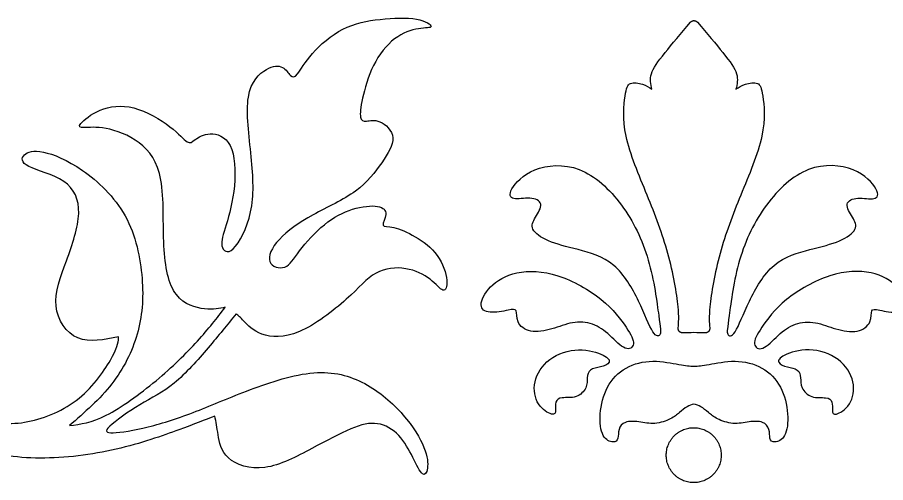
# Model space of a CAD drawing. Header units: millimetres. Extents: x -103 to 104, y -99 to 78.
# Drawn here: x -29.71 to 12.61, y 54.75 to 77.42 of the extents above; entities that cross this region are included whole.
import ezdxf

# ---------------------------------------------------------------- set-up
doc = ezdxf.new("R2010")
doc.units = ezdxf.units.MM
doc.header["$MEASUREMENT"] = 0

msp = doc.modelspace()

# ---------------------------------------------------------------- linework, layer by layer
at = {"color": 5, "linetype": 'ByBlock', "lineweight": -2}
for points, knots in [([(-19.575, 63.294), (-19.862, 63.234), (-20.148, 63.175), (-20.578, 63.22), (-21.008, 63.264), (-21.581, 63.414), (-22.333, 64.405), (-22.512, 65.246), (-22.566, 66.294), (-22.62, 67.342), (-22.548, 68.595), (-22.87, 70.386), (-23.264, 70.924), (-23.772, 71.306), (-24.279, 71.688), (-24.9, 71.915), (-25.385, 72.006), (-25.871, 72.097), (-26.221, 72.052), (-26.658, 72.043), (-26.747, 72.078), (-26.614, 72.244), (-26.48, 72.41), (-26.126, 72.705), (-25.211, 73.085), (-24.649, 73.168), (-24.029, 73.007), (-23.408, 72.846), (-22.727, 72.44), (-21.82, 71.747), (-21.366, 71.174), (-21.199, 71.341), (-21.038, 71.461), (-20.877, 71.58), (-20.638, 71.735), (-20.309, 71.747), (-19.981, 71.759), (-19.563, 71.628), (-19.333, 71.171), (-19.103, 70.715), (-19.062, 69.933), (-19.13, 69.204), (-19.199, 68.476), (-19.378, 67.801), (-19.524, 67.315), (-19.671, 66.828), (-19.784, 66.53), (-19.736, 66.291), (-19.689, 66.052), (-19.48, 65.873), (-19.184, 66.145), (-18.889, 66.416), (-18.507, 67.139), (-18.336, 67.939), (-18.166, 68.739), (-18.208, 69.616), (-18.309, 70.625), (-18.411, 71.633), (-18.571, 72.773), (-18.446, 73.537), (-18.321, 74.302), (-17.909, 74.69), (-17.572, 74.884), (-17.235, 75.079), (-16.972, 75.079), (-16.788, 74.983), (-16.604, 74.886), (-16.498, 74.694), (-16.397, 74.593), (-16.295, 74.491), (-16.198, 74.48), (-15.898, 74.852), (-15.695, 75.234), (-15.325, 75.658), (-14.954, 76.081), (-14.417, 76.547), (-13.844, 76.84), (-13.271, 77.132), (-12.662, 77.251), (-12.023, 77.323), (-11.385, 77.395), (-10.716, 77.419), (-10.254, 77.335), (-9.792, 77.252), (-9.537, 77.062), (-9.543, 76.978), (-9.549, 76.895), (-9.816, 76.918), (-10.16, 76.862), (-10.505, 76.807), (-10.926, 76.672), (-11.32, 76.374), (-11.714, 76.076), (-12.081, 75.613), (-12.348, 75.077), (-12.614, 74.541), (-12.781, 73.932), (-12.881, 73.479), (-12.981, 73.026), (-13.013, 72.728), (-12.981, 72.56), (-12.949, 72.392), (-12.854, 72.354), (-12.694, 72.368), (-12.533, 72.383), (-12.307, 72.452), (-12.033, 72.333), (-11.76, 72.214), (-11.438, 71.907), (-11.406, 71.551), (-11.375, 71.196), (-11.634, 70.791), (-11.951, 70.337), (-12.268, 69.883), (-12.643, 69.38), (-13.227, 68.954), (-13.812, 68.527), (-14.607, 68.177), (-15.293, 67.798), (-15.979, 67.419), (-16.557, 67.011), (-17.316, 66.193), (-17.496, 65.782), (-17.401, 65.523), (-17.307, 65.264), (-16.936, 65.157), (-16.674, 65.252), (-16.411, 65.348), (-16.256, 65.646), (-15.951, 66.046), (-15.647, 66.446), (-15.193, 66.948), (-14.739, 67.317), (-14.284, 67.687), (-13.828, 67.924), (-13.369, 68.067), (-12.909, 68.211), (-12.445, 68.26), (-12.152, 68.209), (-11.859, 68.159), (-11.736, 68.01), (-11.747, 67.82), (-11.759, 67.629), (-11.906, 67.398), (-11.877, 67.3), (-11.849, 67.202), (-11.647, 67.236), (-11.36, 67.175), (-11.074, 67.115), (-10.704, 66.96), (-10.316, 66.733), (-9.928, 66.506), (-9.522, 66.207), (-9.242, 65.818), (-8.962, 65.429), (-8.808, 64.949), (-8.777, 64.616), (-8.745, 64.282), (-8.837, 64.095), (-8.973, 64.132), (-9.11, 64.169), (-9.292, 64.43), (-9.592, 64.662), (-9.892, 64.894), (-10.31, 65.097), (-11.253, 65.252), (-11.779, 65.204), (-12.226, 64.954), (-12.674, 64.703), (-13.044, 64.249), (-13.677, 63.682), (-14.31, 63.115), (-15.205, 62.435), (-15.963, 62.112), (-16.722, 61.79), (-17.342, 61.826), (-18.226, 62.148), (-18.489, 62.435), (-18.847, 62.805), (-18.942, 62.888), (-19.038, 62.972)], [3.1965812, 3.1965812, 3.1965812, 3.1965812, 3.2051282, 3.2051282, 3.2051282, 3.2136752, 3.2136752, 3.2222222, 3.2222222, 3.2222222, 3.2307692, 3.2307692, 3.2393162, 3.2393162, 3.2393162, 3.2478632, 3.2478632, 3.2478632, 3.2564103, 3.2564103, 3.2649573, 3.2649573, 3.2649573, 3.2735043, 3.2735043, 3.2820513, 3.2820513, 3.2820513, 3.2905983, 3.2905983, 3.2991453, 3.3076923, 3.3076923, 3.3076923, 3.3162393, 3.3162393, 3.3162393, 3.3247863, 3.3247863, 3.3247863, 3.3333333, 3.3333333, 3.3333333, 3.3418803, 3.3418803, 3.3418803, 3.3504274, 3.3504274, 3.3504274, 3.3589744, 3.3589744, 3.3589744, 3.3675214, 3.3675214, 3.3675214, 3.3760684, 3.3760684, 3.3760684, 3.3846154, 3.3846154, 3.3846154, 3.3931624, 3.3931624, 3.3931624, 3.4017094, 3.4017094, 3.4017094, 3.4102564, 3.4102564, 3.4102564, 3.4188034, 3.4188034, 3.4273504, 3.4273504, 3.4273504, 3.4358974, 3.4358974, 3.4358974, 3.4444444, 3.4444444, 3.4444444, 3.4529915, 3.4529915, 3.4529915, 3.4615385, 3.4615385, 3.4615385, 3.4700855, 3.4700855, 3.4700855, 3.4786325, 3.4786325, 3.4786325, 3.4871795, 3.4871795, 3.4871795, 3.4957265, 3.4957265, 3.4957265, 3.5042735, 3.5042735, 3.5042735, 3.5128205, 3.5128205, 3.5128205, 3.5213675, 3.5213675, 3.5213675, 3.5299145, 3.5299145, 3.5299145, 3.5384615, 3.5384615, 3.5384615, 3.5470085, 3.5470085, 3.5470085, 3.5555556, 3.5555556, 3.5555556, 3.5641026, 3.5641026, 3.5726496, 3.5726496, 3.5726496, 3.5811966, 3.5811966, 3.5811966, 3.5897436, 3.5897436, 3.5897436, 3.5982906, 3.5982906, 3.5982906, 3.6068376, 3.6068376, 3.6068376, 3.6153846, 3.6153846, 3.6153846, 3.6239316, 3.6239316, 3.6239316, 3.6324786, 3.6324786, 3.6324786, 3.6410256, 3.6410256, 3.6410256, 3.6495726, 3.6495726, 3.6495726, 3.6581197, 3.6581197, 3.6581197, 3.6666667, 3.6666667, 3.6666667, 3.6752137, 3.6752137, 3.6752137, 3.6837607, 3.6837607, 3.6837607, 3.6923077, 3.6923077, 3.7008547, 3.7008547, 3.7008547, 3.7094017, 3.7094017, 3.7094017, 3.7179487, 3.7179487, 3.7179487, 3.7264957, 3.7264957, 3.7350427, 3.7350427, 3.7435897, 3.7435897, 3.7435897, 3.7435897]), ([(1.22, 73.917), (1.166, 74.161), (1.058, 74.648), (1.491, 75.244), (2.187, 76.105), (2.635, 76.636), (3.096, 77.18)], [39.6407076, 39.6407076, 39.6407076, 39.6407076, 39.7176307, 39.7945538, 39.7945538, 39.8630292, 39.8630292, 39.8630292, 39.8630292]), ([(3.439, 77.18), (3.9, 76.636), (4.348, 76.105), (5.044, 75.244), (5.477, 74.648), (5.369, 74.161), (5.315, 73.917)], [43.3352448, 43.3352448, 43.3352448, 43.3352448, 43.4037203, 43.4037203, 43.4806434, 43.5575664, 43.5575664, 43.5575664, 43.5575664]), ([(2.5, 62.29), (2.527, 62.539), (2.556, 63.243), (2.087, 65.958), (1.031, 68.692), (-0.296, 71.805), (-0.079, 73.836), (0.083, 74.296), (0.814, 74.188), (1.085, 74.007), (1.22, 73.917)], [39.0457235, 39.0457235, 39.0457235, 39.0457235, 39.1022461, 39.1791691, 39.2560922, 39.3330153, 39.4099384, 39.4868614, 39.5637845, 39.6407076, 39.6407076, 39.6407076, 39.6407076]), ([(5.315, 73.917), (5.45, 74.007), (5.721, 74.188), (6.452, 74.296), (6.614, 73.836), (6.831, 71.805), (5.504, 68.692), (4.448, 65.958), (3.98, 63.243), (4.008, 62.539), (4.036, 62.29)], [31.3863844, 31.3863844, 31.3863844, 31.3863844, 31.4633075, 31.5402306, 31.6171537, 31.6940767, 31.7709998, 31.8479229, 31.924846, 31.9813686, 31.9813686, 31.9813686, 31.9813686]), ([(-24.769, 61.861), (-25.479, 61.712), (-26.19, 61.563), (-27.324, 62.041), (-27.748, 62.667), (-27.816, 63.351), (-27.885, 64.034), (-27.312, 65.515), (-26.739, 67.186), (-26.691, 68.548), (-26.93, 69.073), (-27.448, 69.425), (-27.967, 69.778), (-28.765, 69.957), (-29.152, 70.155), (-29.539, 70.354), (-29.515, 70.571), (-29.361, 70.72), (-29.207, 70.869), (-28.922, 70.95), (-27.957, 70.756), (-27.276, 70.482), (-26.53, 69.962), (-25.784, 69.443), (-24.972, 68.679), (-23.933, 66.804), (-23.706, 65.694), (-23.551, 63.712), (-23.623, 62.84), (-23.867, 61.987), (-24.112, 61.133), (-24.53, 60.297), (-25.688, 58.817), (-26.428, 58.172), (-27.169, 57.527)], [3.042735, 3.042735, 3.042735, 3.042735, 3.0512821, 3.0512821, 3.0598291, 3.0598291, 3.0598291, 3.0683761, 3.0769231, 3.0769231, 3.0854701, 3.0854701, 3.0854701, 3.0940171, 3.0940171, 3.0940171, 3.1025641, 3.1025641, 3.1025641, 3.1111111, 3.1111111, 3.1196581, 3.1196581, 3.1196581, 3.1282051, 3.1282051, 3.1367521, 3.1367521, 3.1452991, 3.1452991, 3.1452991, 3.1538462, 3.1538462, 3.1623932, 3.1623932, 3.1623932, 3.1623932]), ([(1.55, 62.894), (1.464, 63.521), (1.193, 65.687), (-0.133, 68.394), (-2.272, 70.371), (-4.709, 70.154), (-5.819, 68.936), (-5.629, 68.476), (-4.681, 68.692), (-4.005, 68.394), (-4.492, 67.636), (-4.763, 67.122), (-3.923, 66.472), (-2.462, 66.147), (-0.512, 65.579), (0.652, 63.548), (1.302, 61.789), (1.572, 61.879), (1.622, 61.987), (1.672, 62.095), (1.635, 62.267), (1.55, 62.894)], [0, 0, 0, 0, 0.055556, 0.111111, 0.166667, 0.222222, 0.277778, 0.333333, 0.388889, 0.444444, 0.5, 0.555556, 0.611111, 0.666667, 0.722222, 0.777778, 0.833333, 0.888889, 0.888889, 0.888889, 1, 1, 1, 1]), ([(4.985, 62.894), (5.071, 63.521), (5.342, 65.687), (6.668, 68.394), (8.807, 70.371), (11.244, 70.154), (12.354, 68.936), (12.164, 68.476), (11.217, 68.692), (10.54, 68.394), (11.027, 67.636), (11.298, 67.122), (10.459, 66.472), (8.997, 66.147), (7.047, 65.579), (5.883, 63.548), (5.234, 61.789), (4.963, 61.879), (4.913, 61.987), (4.864, 62.095), (4.9, 62.267), (4.985, 62.894)], [0, 0, 0, 0, 0.055556, 0.111111, 0.166667, 0.222222, 0.277778, 0.333333, 0.388889, 0.444444, 0.5, 0.555556, 0.611111, 0.666667, 0.722222, 0.777778, 0.833333, 0.888889, 0.888889, 0.888889, 1, 1, 1, 1]), ([(-0.041, 62.321), (-0.291, 62.696), (-1.04, 63.697), (-2.619, 64.591), (-3.362, 64.828), (-4.104, 65.064), (-4.799, 65.092), (-5.361, 64.972), (-5.922, 64.852), (-6.351, 64.586), (-6.646, 64.284), (-6.942, 63.982), (-7.104, 63.643), (-7.102, 63.418), (-7.1, 63.192), (-6.766, 62.966), (-6.035, 63.102), (-5.794, 63.149), (-5.552, 63.196), (-5.435, 63.224), (-5.397, 63.122), (-5.358, 63.02), (-5.399, 62.79), (-5.306, 62.583), (-5.214, 62.375), (-4.763, 62.005), (-4.005, 62.141), (-3.655, 62.242), (-3.305, 62.344), (-2.985, 62.479), (-2.653, 62.538), (-2.322, 62.596), (-1.979, 62.578), (-1.674, 62.47), (-1.37, 62.362), (-0.837, 61.965), (-0.039, 61.098), (0.295, 61.333), (0.316, 61.516), (0.336, 61.698), (0.21, 61.947), (-0.041, 62.321)], [0, 0, 0, 0, 0.055556, 0.111111, 0.111111, 0.111111, 0.166667, 0.166667, 0.166667, 0.222222, 0.222222, 0.222222, 0.277778, 0.277778, 0.277778, 0.333333, 0.388889, 0.388889, 0.388889, 0.444444, 0.444444, 0.444444, 0.5, 0.5, 0.5, 0.555556, 0.611111, 0.611111, 0.611111, 0.666667, 0.666667, 0.666667, 0.722222, 0.722222, 0.722222, 0.777778, 0.833333, 0.888889, 0.888889, 0.888889, 1, 1, 1, 1]), ([(6.576, 62.321), (6.826, 62.696), (7.575, 63.697), (9.155, 64.591), (9.897, 64.828), (10.639, 65.064), (11.334, 65.092), (11.896, 64.972), (12.457, 64.852), (12.886, 64.586), (13.182, 64.284), (13.477, 63.982), (13.64, 63.643), (13.637, 63.418), (13.635, 63.192), (13.301, 62.966), (12.57, 63.102), (12.329, 63.149), (12.087, 63.196), (11.97, 63.224), (11.932, 63.122), (11.893, 63.02), (11.934, 62.79), (11.842, 62.583), (11.749, 62.375), (11.298, 62.005), (10.54, 62.141), (10.19, 62.242), (9.84, 62.344), (9.52, 62.479), (9.188, 62.538), (8.857, 62.596), (8.514, 62.578), (8.209, 62.47), (7.905, 62.362), (7.372, 61.965), (6.574, 61.098), (6.24, 61.333), (6.219, 61.516), (6.199, 61.698), (6.325, 61.947), (6.576, 62.321)], [0, 0, 0, 0, 0.055556, 0.111111, 0.111111, 0.111111, 0.166667, 0.166667, 0.166667, 0.222222, 0.222222, 0.222222, 0.277778, 0.277778, 0.277778, 0.333333, 0.388889, 0.388889, 0.388889, 0.444444, 0.444444, 0.444444, 0.5, 0.5, 0.5, 0.555556, 0.611111, 0.611111, 0.611111, 0.666667, 0.666667, 0.666667, 0.722222, 0.722222, 0.722222, 0.777778, 0.833333, 0.888889, 0.888889, 0.888889, 1, 1, 1, 1]), ([(-27.169, 57.527), (-26.631, 57.599), (-26.094, 57.671), (-25.372, 58.035), (-24.649, 58.399), (-23.742, 59.056), (-22.948, 59.718), (-22.154, 60.381), (-21.473, 61.05), (-20.387, 62.244), (-19.981, 62.769), (-19.575, 63.294)], [3.16239316, 3.16239316, 3.16239316, 3.16239316, 3.17094017, 3.17094017, 3.17094017, 3.17948718, 3.17948718, 3.17948718, 3.18803419, 3.18803419, 3.1965812, 3.1965812, 3.1965812, 3.1965812]), ([(-19.038, 62.972), (-19.468, 62.446), (-19.897, 61.921), (-20.405, 61.324), (-20.912, 60.727), (-21.497, 60.059), (-22.059, 59.599), (-22.62, 59.139), (-23.157, 58.888), (-23.736, 58.542), (-24.315, 58.196), (-24.936, 57.754), (-25.473, 57.241), (-25.39, 57.169), (-25.031, 57.181), (-24.673, 57.193), (-24.04, 57.289), (-23.324, 57.468), (-22.608, 57.647), (-21.808, 57.909), (-20.99, 58.226), (-20.172, 58.542), (-19.336, 58.912), (-18.351, 59.282), (-17.366, 59.653), (-16.232, 60.023), (-14.298, 60.178), (-13.498, 59.963), (-12.776, 59.575), (-12.053, 59.187), (-11.408, 58.626), (-10.913, 58.059), (-10.417, 57.492), (-10.071, 56.918), (-9.889, 56.469), (-9.706, 56.02), (-9.688, 55.694), (-9.722, 55.458), (-9.756, 55.222), (-9.842, 55.077), (-9.965, 55.174), (-10.087, 55.271), (-10.247, 55.611), (-10.433, 55.978), (-10.62, 56.345), (-10.835, 56.739), (-11.122, 57.044), (-11.408, 57.348), (-11.767, 57.563), (-12.149, 57.623), (-12.531, 57.683), (-12.937, 57.587), (-13.462, 57.366), (-13.987, 57.145), (-14.632, 56.799), (-15.36, 56.411), (-16.089, 56.023), (-16.901, 55.593), (-17.641, 55.492), (-18.381, 55.39), (-19.05, 55.617), (-19.42, 55.951), (-19.79, 56.286), (-19.862, 56.727), (-19.921, 57.086), (-19.981, 57.444), (-20.029, 57.718), (-20.077, 57.993)], [2.7435897, 2.7435897, 2.7435897, 2.7435897, 2.7521368, 2.7521368, 2.7521368, 2.7606838, 2.7606838, 2.7606838, 2.7692308, 2.7692308, 2.7692308, 2.7777778, 2.7777778, 2.7863248, 2.7863248, 2.7863248, 2.7948718, 2.7948718, 2.7948718, 2.8034188, 2.8034188, 2.8034188, 2.8119658, 2.8119658, 2.8119658, 2.8205128, 2.8205128, 2.8290598, 2.8290598, 2.8290598, 2.8376068, 2.8376068, 2.8376068, 2.8461538, 2.8461538, 2.8461538, 2.8547009, 2.8547009, 2.8547009, 2.8632479, 2.8632479, 2.8632479, 2.8717949, 2.8717949, 2.8717949, 2.8803419, 2.8803419, 2.8803419, 2.8888889, 2.8888889, 2.8888889, 2.8974359, 2.8974359, 2.8974359, 2.9059829, 2.9059829, 2.9059829, 2.9145299, 2.9145299, 2.9145299, 2.9230769, 2.9230769, 2.9230769, 2.9316239, 2.9316239, 2.9316239, 2.9401709, 2.9401709, 2.9401709, 2.9401709]), ([(-33.852, 59.088), (-33.081, 58.604), (-32.31, 58.119), (-31.512, 57.859), (-30.715, 57.599), (-29.891, 57.563), (-29.031, 57.754), (-28.172, 57.945), (-27.276, 58.363), (-26.566, 58.978), (-25.855, 59.593), (-25.33, 60.405), (-25.061, 60.918), (-24.793, 61.432), (-24.781, 61.647), (-24.769, 61.861)], [3, 3, 3, 3, 3.00854701, 3.00854701, 3.00854701, 3.01709402, 3.01709402, 3.01709402, 3.02564103, 3.02564103, 3.02564103, 3.03418803, 3.03418803, 3.03418803, 3.04273504, 3.04273504, 3.04273504, 3.04273504]), ([(-1.158, 60.954), (-1.419, 61.085), (-1.866, 61.234), (-2.353, 61.222), (-2.841, 61.211), (-3.896, 60.868), (-4.393, 60.056), (-4.478, 59.657), (-4.564, 59.257), (-4.487, 58.865), (-4.305, 58.583), (-4.122, 58.301), (-3.833, 58.129), (-3.673, 58.091), (-3.513, 58.053), (-3.481, 58.147), (-3.477, 58.271), (-3.472, 58.396), (-3.517, 58.702), (-3.328, 58.865), (-3.147, 58.885), (-2.967, 58.905), (-2.701, 58.865), (-2.48, 58.939), (-2.258, 59.014), (-2.083, 59.203), (-2.004, 59.377), (-1.925, 59.551), (-1.943, 59.709), (-1.931, 59.86), (-1.92, 60.011), (-1.839, 60.3), (-1.469, 60.336), (-1.286, 60.385), (-1.103, 60.435), (-0.923, 60.516), (-0.871, 60.613), (-0.819, 60.71), (-0.896, 60.823), (-1.158, 60.954)], [0, 0, 0, 0, 0.0625, 0.0625, 0.0625, 0.125, 0.1875, 0.1875, 0.1875, 0.25, 0.25, 0.25, 0.3125, 0.3125, 0.3125, 0.375, 0.375, 0.375, 0.4375, 0.5, 0.5, 0.5, 0.5625, 0.5625, 0.5625, 0.625, 0.625, 0.625, 0.6875, 0.6875, 0.6875, 0.75, 0.8125, 0.8125, 0.8125, 0.875, 0.875, 0.875, 1, 1, 1, 1]), ([(7.693, 60.954), (7.954, 61.085), (8.401, 61.234), (8.888, 61.222), (9.376, 61.211), (10.431, 60.868), (10.928, 60.056), (11.014, 59.657), (11.099, 59.257), (11.023, 58.865), (10.84, 58.583), (10.657, 58.301), (10.368, 58.129), (10.208, 58.091), (10.048, 58.053), (10.016, 58.147), (10.012, 58.271), (10.007, 58.396), (10.052, 58.702), (9.863, 58.865), (9.682, 58.885), (9.502, 58.905), (9.236, 58.865), (9.015, 58.939), (8.794, 59.014), (8.618, 59.203), (8.539, 59.377), (8.46, 59.551), (8.478, 59.709), (8.466, 59.86), (8.455, 60.011), (8.374, 60.3), (8.004, 60.336), (7.821, 60.385), (7.638, 60.435), (7.458, 60.516), (7.406, 60.613), (7.354, 60.71), (7.431, 60.823), (7.693, 60.954)], [0, 0, 0, 0, 0.0625, 0.0625, 0.0625, 0.125, 0.1875, 0.1875, 0.1875, 0.25, 0.25, 0.25, 0.3125, 0.3125, 0.3125, 0.375, 0.375, 0.375, 0.4375, 0.5, 0.5, 0.5, 0.5625, 0.5625, 0.5625, 0.625, 0.625, 0.625, 0.6875, 0.6875, 0.6875, 0.75, 0.8125, 0.8125, 0.8125, 0.875, 0.875, 0.875, 1, 1, 1, 1]), ([(3.268, 58.581), (3.158, 58.549), (3.049, 58.517), (2.931, 58.447), (2.813, 58.378), (2.687, 58.269), (2.563, 58.165), (2.439, 58.062), (2.317, 57.962), (2.116, 57.861), (1.915, 57.759), (1.635, 57.656), (1.365, 57.635), (1.094, 57.615), (0.832, 57.678), (0.584, 57.712), (0.336, 57.746), (0.101, 57.75), (-0.068, 57.687), (-0.237, 57.624), (-0.341, 57.493), (-0.384, 57.344), (-0.427, 57.195), (-0.409, 57.028), (-0.438, 56.911), (-0.467, 56.794), (-0.621, 56.658), (-1.23, 56.889), (-1.329, 57.674), (-1.297, 58.105), (-1.266, 58.535), (-1.153, 59.005), (-0.943, 59.4), (-0.733, 59.794), (-0.12, 60.435), (1.261, 60.773), (2.199, 60.566), (2.534, 60.507), (2.868, 60.449), (3.068, 60.435), (3.268, 60.422)], [3, 3, 3, 3, 3.117642, 3.117642, 3.117642, 3.176466, 3.176466, 3.176466, 3.23529, 3.23529, 3.23529, 3.294114, 3.294114, 3.294114, 3.352938, 3.352938, 3.352938, 3.411762, 3.411762, 3.411762, 3.470586, 3.470586, 3.470586, 3.52941, 3.52941, 3.52941, 3.588234, 3.647058, 3.705882, 3.705882, 3.705882, 3.764706, 3.764706, 3.764706, 3.82353, 3.882354, 3.941178, 3.941178, 3.941178, 4, 4, 4, 4]), ([(3.268, 60.422), (3.467, 60.435), (3.667, 60.449), (4.001, 60.507), (4.336, 60.566), (5.274, 60.773), (6.655, 60.435), (7.269, 59.794), (7.478, 59.4), (7.688, 59.005), (7.801, 58.535), (7.833, 58.105), (7.864, 57.674), (7.765, 56.889), (7.156, 56.658), (7.002, 56.794), (6.973, 56.911), (6.944, 57.028), (6.962, 57.195), (6.919, 57.344), (6.876, 57.493), (6.772, 57.624), (6.603, 57.687), (6.434, 57.75), (6.199, 57.746), (5.951, 57.712), (5.703, 57.678), (5.441, 57.615), (5.17, 57.635), (4.9, 57.656), (4.62, 57.759), (4.419, 57.861), (4.218, 57.962), (4.097, 58.062), (3.972, 58.165), (3.848, 58.269), (3.722, 58.378), (3.604, 58.447), (3.486, 58.517), (3.377, 58.549), (3.268, 58.581)], [2, 2, 2, 2, 2.058822, 2.058822, 2.058822, 2.117646, 2.17647, 2.235294, 2.235294, 2.235294, 2.294118, 2.294118, 2.294118, 2.352942, 2.411766, 2.47059, 2.47059, 2.47059, 2.529414, 2.529414, 2.529414, 2.588238, 2.588238, 2.588238, 2.647062, 2.647062, 2.647062, 2.705886, 2.705886, 2.705886, 2.76471, 2.76471, 2.76471, 2.823534, 2.823534, 2.823534, 2.882358, 2.882358, 2.882358, 3, 3, 3, 3]), ([(-20.077, 57.993), (-20.566, 57.802), (-21.056, 57.611), (-21.838, 57.324), (-22.62, 57.038), (-23.694, 56.656), (-24.888, 56.381), (-26.082, 56.107), (-27.395, 55.939), (-28.601, 55.945), (-29.807, 55.951), (-30.906, 56.13), (-31.897, 56.441), (-32.888, 56.751), (-33.771, 57.193), (-34.655, 57.635)], [2.94017094, 2.94017094, 2.94017094, 2.94017094, 2.94871795, 2.94871795, 2.94871795, 2.95726496, 2.95726496, 2.95726496, 2.96581197, 2.96581197, 2.96581197, 2.97435897, 2.97435897, 2.97435897, 2.98290598, 2.98290598, 2.98290598, 2.98290598])]:
    msp.add_open_spline(points, degree=3, knots=knots, dxfattribs=at)
for points, weights, knots in [([(3.096, 77.18), (3.164, 77.26), (3.268, 77.26), (3.371, 77.26), (3.439, 77.18)], [1, 0.907279664985, 1, 0.907279664985, 1], [39.863029, 39.863029, 39.863029, 41.599137, 41.599137, 43.335245, 43.335245, 43.335245]), ([(2.73, 62.041), (2.628, 62.038), (2.558, 62.113), (2.488, 62.188), (2.5, 62.29)], [1, 0.909536127488, 1, 0.909536127488, 1], [35.616686, 35.616686, 35.616686, 37.331205, 37.331205, 39.045723, 39.045723, 39.045723]), ([(4.036, 62.29), (4.047, 62.188), (3.977, 62.113), (3.908, 62.038), (3.805, 62.041)], [1, 0.909536127488, 1, 0.909536127488, 1], [31.981369, 31.981369, 31.981369, 33.695887, 33.695887, 35.410406, 35.410406, 35.410406]), ([(4.593, 56.088), (4.593, 57.426), (3.256, 57.426), (1.918, 57.426), (1.918, 56.088), (1.918, 54.751), (3.256, 54.751), (4.593, 54.751), (4.593, 56.088)], [1, 0.707106781187, 1, 0.707106781187, 1, 0.707106781187, 1, 0.707106781187, 1], [0, 0, 0, 18.741956, 18.741956, 37.483913, 37.483913, 56.225869, 56.225869, 74.967825, 74.967825, 74.967825])]:
    msp.add_rational_spline(points, weights, degree=2, knots=knots, dxfattribs=at)
for points in [[(3.268, 62.059), (3.088, 62.053), (2.909, 62.047), (2.73, 62.041)], [(3.805, 62.041), (3.626, 62.047), (3.447, 62.053), (3.268, 62.059)]]:
    msp.add_open_spline(points, degree=3, dxfattribs=at)

doc.saveas('drawing.dxf')
